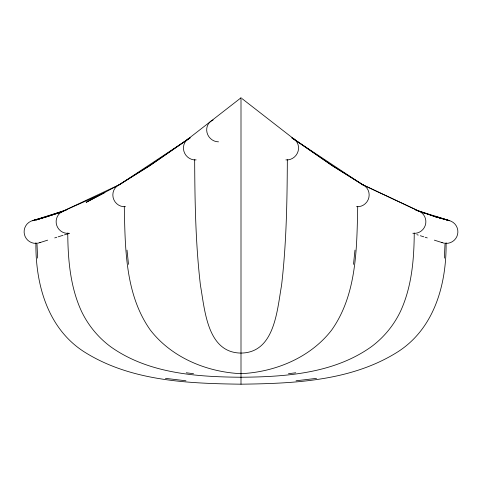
<?xml version="1.0" encoding="UTF-8"?>
<svg xmlns="http://www.w3.org/2000/svg" width="482" height="482" viewBox="0 0 482 482"><rect width="100%" height="100%" fill="white"/><g stroke="black" fill="none" stroke-linecap="round" stroke-linejoin="round"><path stroke-width="0.72" d="M287.332 159.663C287.145 201.633 286.428 243.699 281.548 285.422C277.108 310.065 274.854 352.764 241 353.077C207.146 352.764 204.892 310.065 200.452 285.422C195.572 243.699 194.855 201.633 194.668 159.663M357.722 206.519C356.776 248.447 356.915 294.363 331.664 330.056C310.33 357.656 275.24 372.074 241 373.683C206.76 372.074 171.67 357.656 150.336 330.056C125.085 294.363 125.224 248.447 124.278 206.519M414.249 232.957C414.056 259.485 411.791 286.712 400.596 311.125A95.225 95.225 0 0 1 371.52 346.612C333.918 373.526 285.748 376.864 241 377.243C196.252 376.864 148.082 373.52 110.48 346.612A95.225 95.225 0 0 1 81.404 311.125C70.209 286.706 67.944 259.485 67.751 232.957M446.091 242.693C446.597 283.88 434.583 328.164 398.042 351.697C351.589 381.166 294.406 383.467 241 384.19C187.594 383.467 130.411 381.166 83.958 351.697C47.417 328.164 35.403 283.88 35.909 242.693M444.994 244.211L444.368 258.105M354.969 250.134L353.505 264.377M241 97.81L187.432 139.485M188.661 138.629L149.715 165.7L119.608 184.582L63.112 211.116L36.18 219.985M189.36 138.394L149.715 165.7L118.265 185.263L86.182 202.332L104.841 192.601L63.112 211.116M119.608 184.582L189.974 137.966M39.861 242.627L47.652 240.15M63.04 211.574L45.139 217.225L32.228 220.738L64.522 210.628L45.139 217.225L32.643 220.617M36.198 219.979L61.672 211.99M54.719 237.909L56.804 237.258M58.189 236.825L63.04 235.3M64.431 234.867L69.281 233.348M316.535 378.358L296.05 380.792M295.743 372.767L288.435 373.743M185.95 380.792L165.465 378.358M193.565 373.743L186.257 372.767M439.638 217.978L449.357 220.617L417.478 210.628L436.861 217.225L434.71 216.545M437.578 217.418L449.772 220.738L434.818 216.105M422.449 212.658L424.576 213.321M430.233 215.099L433.77 216.207M439.433 217.978L441.554 218.647M416.846 234.644L418.237 235.077M420.322 235.734L423.798 236.819M425.19 237.258L427.275 237.909M434.348 240.15L442.139 242.627M292.64 138.394L332.285 165.7L362.392 184.582L418.888 211.116L432.023 215.581M433.402 216.05L436.861 217.225M418.888 211.116L362.392 184.582L292.026 137.966M363.735 185.263L332.285 165.7L293.339 138.629M242.085 98.671L294.568 139.485M128.495 264.377L127.031 250.134M37.632 258.105L37.006 244.211M241 97.876L241 384.19M196.108 159.891A11.586 11.02 54.1 0 1 183.847 151.071A11.586 11.02 54.1 0 1 190.143 137.894M218.509 141.835A11.586 10.875 52.1 0 1 207.025 132.634A11.586 10.875 52.1 0 1 213.098 119.982M125.471 206.688A11.592 11.261 60 0 1 113.089 197.361A11.592 11.261 60 0 1 120.729 184.178M69.149 233.27A11.592 11.472 67.2 0 1 56.219 223.154A11.592 11.472 67.2 0 1 66.269 210.285M40.241 242.476A11.604 11.604 0 0 1 24.431 234.469A11.604 11.604 0 0 1 34.951 220.202M291.857 137.894A11.586 11.02 -54.1 0 1 298.153 151.071A11.586 11.02 -54.1 0 1 285.892 159.891M361.271 184.178A11.592 11.261 -60 0 1 368.911 197.361A11.592 11.261 -60 0 1 356.529 206.688M415.731 210.285A11.592 11.472 -67.2 0 1 425.781 223.154A11.592 11.472 -67.2 0 1 412.851 233.27M447.049 220.202A11.604 11.604 0 0 1 457.569 234.469A11.604 11.604 0 0 1 441.759 242.476"/></g></svg>
